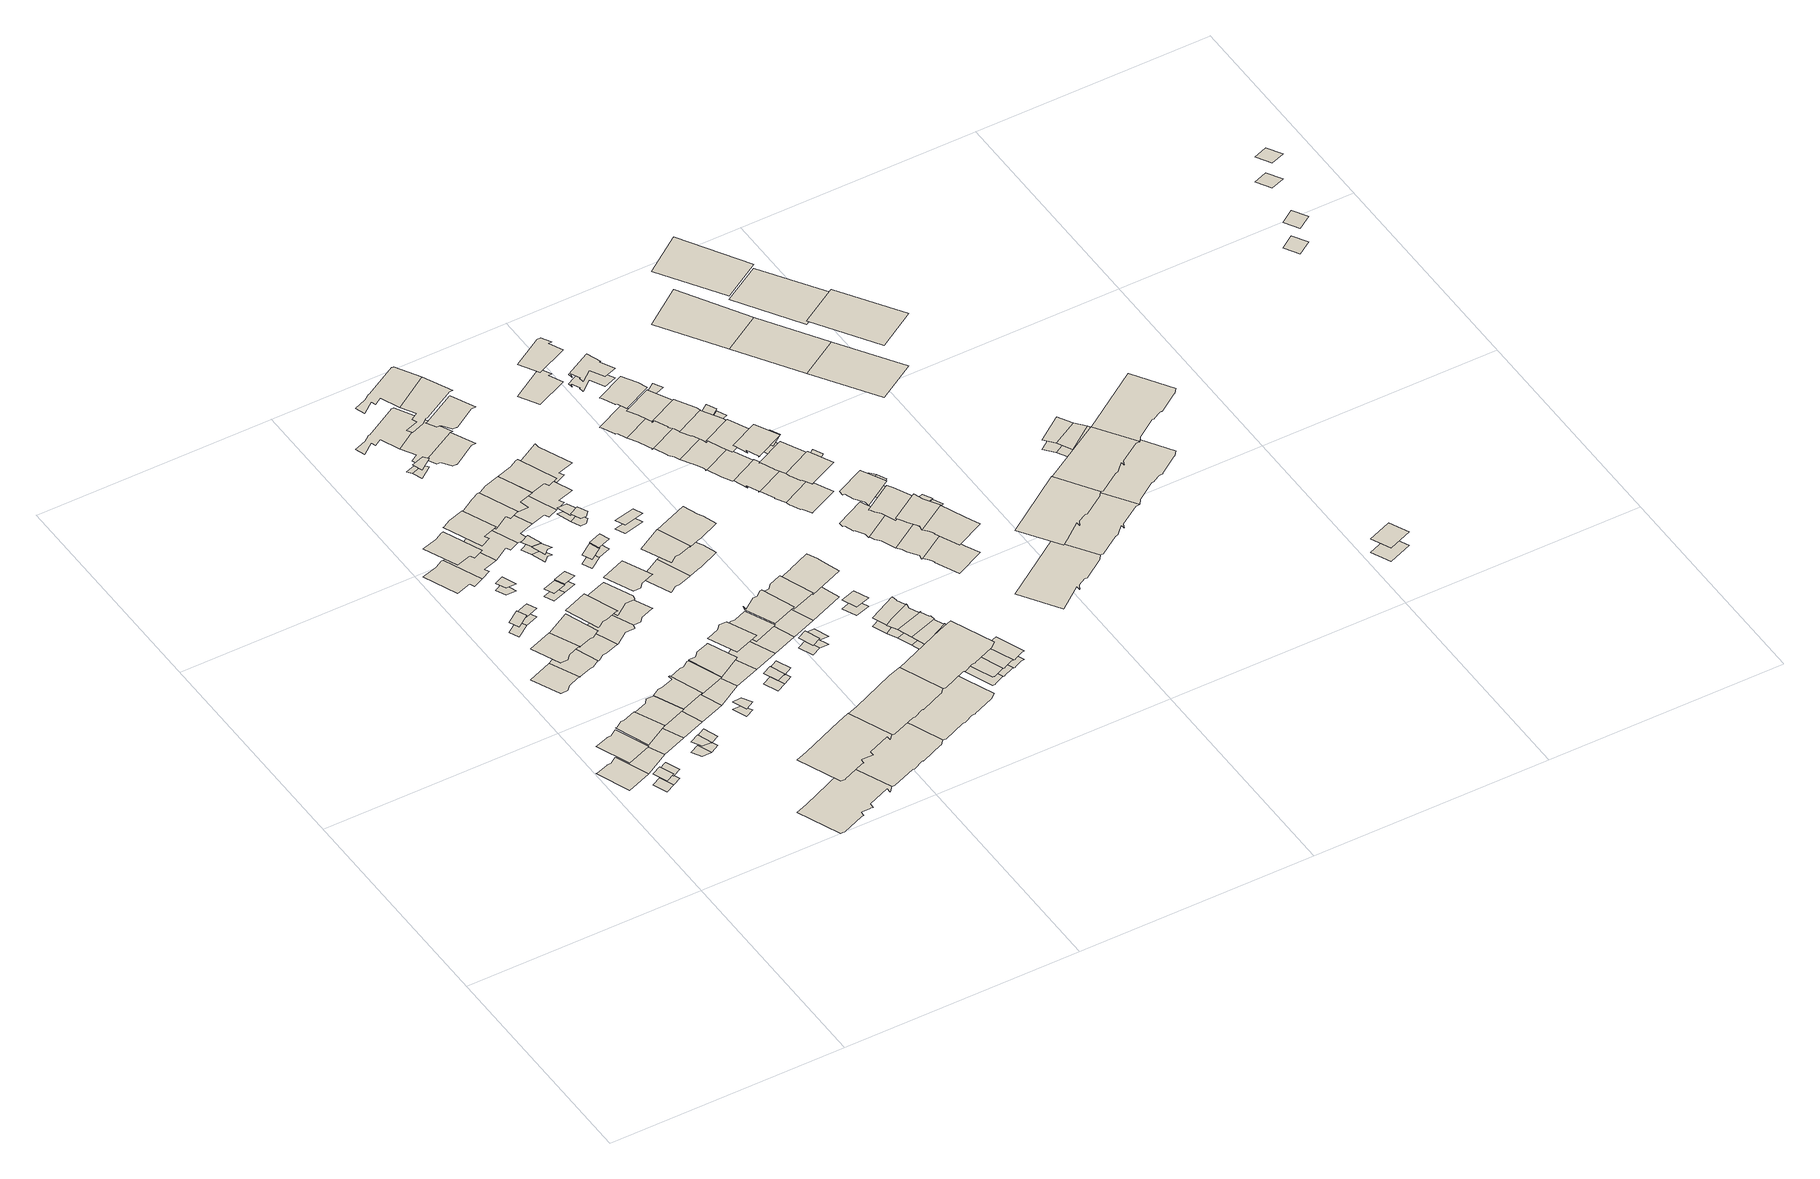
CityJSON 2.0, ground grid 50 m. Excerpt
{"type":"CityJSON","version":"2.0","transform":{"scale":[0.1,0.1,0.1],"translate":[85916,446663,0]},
"CityObjects":{
"building1":{"type":"Building","attributes":{"yearOfConstruction":"1951-01-01Z","measuredHeight":6.69,"storeysAboveGround":2},"geometry":[{"type":"MultiSurface","lod":"1.2","boundaries":[[[0,1,2,3,4,5,6,7,8,9]],[[10,11,12,13,14,15,16,17,18,19]]]}]},
"building2":{"type":"Building","attributes":{"yearOfConstruction":"1951-01-01Z","measuredHeight":2.66,"storeysAboveGround":0},"geometry":[{"type":"MultiSurface","lod":"1.2","boundaries":[[[20,21,22,23]],[[24,25,26,27]]]}]},
"building3":{"type":"Building","attributes":{"yearOfConstruction":"1951-01-01Z","measuredHeight":2.17,"storeysAboveGround":0},"geometry":[{"type":"MultiSurface","lod":"1.2","boundaries":[[[28,29,22,21]],[[30,31,32,33]]]}]},
"building4":{"type":"Building","attributes":{"yearOfConstruction":"1951-01-01Z","measuredHeight":7.12,"storeysAboveGround":2},"geometry":[{"type":"MultiSurface","lod":"1.2","boundaries":[[[34,35,36,37,2,1,38,34,39]],[[40,41,42,43,44,45,46,40,47]]]}]},
"building5":{"type":"Building","attributes":{"yearOfConstruction":"1951-01-01Z","measuredHeight":7.49,"storeysAboveGround":2},"geometry":[{"type":"MultiSurface","lod":"1.2","boundaries":[[[48,49,50,51,52,53,54,55,56]],[[57,58,59,60,61,62,63,64,65]]]}]},
"building6":{"type":"Building","attributes":{"yearOfConstruction":"1951-01-01Z","measuredHeight":6.97,"storeysAboveGround":2},"geometry":[{"type":"MultiSurface","lod":"1.2","boundaries":[[[38,66,67,68,69,70,71,72,34]],[[73,74,75,76,77,78,79,80,81]]]}]},
"building7":{"type":"Building","attributes":{"yearOfConstruction":"1951-01-01Z","measuredHeight":2.45,"storeysAboveGround":0},"geometry":[{"type":"MultiSurface","lod":"1.2","boundaries":[[[82,83,84,85]],[[86,87,88,89]]]}]},
"building8":{"type":"Building","attributes":{"yearOfConstruction":"1951-01-01Z","measuredHeight":2.28,"storeysAboveGround":0},"geometry":[{"type":"MultiSurface","lod":"1.2","boundaries":[[[83,90,91,84]],[[92,93,94,95]]]}]},
"building9":{"type":"Building","attributes":{"yearOfConstruction":"1951-01-01Z","measuredHeight":2.37,"storeysAboveGround":0},"geometry":[{"type":"MultiSurface","lod":"1.2","boundaries":[[[96,97,98,99]],[[100,101,102,103]]]}]},
"building10":{"type":"Building","attributes":{"yearOfConstruction":"1951-01-01Z","measuredHeight":7.26,"storeysAboveGround":2},"geometry":[{"type":"MultiSurface","lod":"1.2","boundaries":[[[54,104,54,105,106,107,108,109,110,55]],[[111,112,111,113,114,115,116,117,118,119]]]}]},
"building11":{"type":"Building","attributes":{"yearOfConstruction":"1951-01-01Z","measuredHeight":7.07,"storeysAboveGround":2},"geometry":[{"type":"MultiSurface","lod":"1.2","boundaries":[[[66,120,121,122,123,124,125,126,67]],[[127,128,129,130,131,132,133,134,135]]]}]},
"building12":{"type":"Building","attributes":{"yearOfConstruction":"1949-01-01Z","measuredHeight":6.87,"storeysAboveGround":2},"geometry":[{"type":"MultiSurface","lod":"1.2","boundaries":[[[136,137,138,139,140,141,142,143]],[[144,145,146,147,148,149,150,151]]]}]},
"building13":{"type":"Building","attributes":{"yearOfConstruction":"1951-01-01Z","measuredHeight":2.08,"storeysAboveGround":0},"geometry":[{"type":"MultiSurface","lod":"1.2","boundaries":[[[152,153,98,97]],[[154,155,156,157]]]}]},
"building14":{"type":"Building","attributes":{"yearOfConstruction":"1954-01-01Z","measuredHeight":12.83,"storeysAboveGround":4},"geometry":[{"type":"MultiSurface","lod":"1.2","boundaries":[[[158,159,160,161,162,163,164,165,166,167,168,169,170,171,172,173,174,175]],[[176,177,178,179,180,181,182,183,184,185,186,187,188,189,190,191,192,193]]]}]},
"building15":{"type":"Building","attributes":{"yearOfConstruction":"1951-01-01Z","measuredHeight":8.21,"storeysAboveGround":2},"geometry":[{"type":"MultiSurface","lod":"1.2","boundaries":[[[194,110,109,195,196,197,198,199]],[[200,201,202,203,204,205,206,207]]]}]},
"building16":{"type":"Building","attributes":{"yearOfConstruction":"1951-01-01Z","measuredHeight":6.81,"storeysAboveGround":2},"geometry":[{"type":"MultiSurface","lod":"1.2","boundaries":[[[208,209,121,120,210,211,212,213,214,215]],[[216,217,218,219,220,221,222,223,224,225]]]}]},
"building17":{"type":"Building","attributes":{"yearOfConstruction":"1949-01-01Z","measuredHeight":1.73,"storeysAboveGround":0},"geometry":[{"type":"MultiSurface","lod":"1.2","boundaries":[[[226,227,228,229,230]],[[231,232,233,234,235]]]}]},
"building18":{"type":"Building","attributes":{"yearOfConstruction":"1949-01-01Z","measuredHeight":8.14,"storeysAboveGround":2},"geometry":[{"type":"MultiSurface","lod":"1.2","boundaries":[[[236,237,238,140,139,239,240,241]],[[242,243,244,245,246,247,248,249]]]}]},
"building19":{"type":"Building","attributes":{"yearOfConstruction":"1951-01-01Z","measuredHeight":1.87,"storeysAboveGround":0},"geometry":[{"type":"MultiSurface","lod":"1.2","boundaries":[[[250,251,252,253]],[[254,255,256,257]]]}]},
"building20":{"type":"Building","attributes":{"yearOfConstruction":"1951-01-01Z","measuredHeight":1.92,"storeysAboveGround":0},"geometry":[{"type":"MultiSurface","lod":"1.2","boundaries":[[[258,259,260,261]],[[262,263,264,265]]]}]},
"building21":{"type":"Building","attributes":{"yearOfConstruction":"1951-01-01Z","measuredHeight":7.12,"storeysAboveGround":2},"geometry":[{"type":"MultiSurface","lod":"1.2","boundaries":[[[199,266,267,268,269,270,271,194]],[[272,273,274,275,276,277,278,279]]]}]},
"building22":{"type":"Building","attributes":{"yearOfConstruction":"1951-01-01Z","measuredHeight":7.04,"storeysAboveGround":2},"geometry":[{"type":"MultiSurface","lod":"1.2","boundaries":[[[210,280,281,282,283,284,285,286,211]],[[287,288,289,290,291,292,293,294,295]]]}]},
"building23":{"type":"Building","attributes":{"yearOfConstruction":"1949-01-01Z","measuredHeight":7.67,"storeysAboveGround":2},"geometry":[{"type":"MultiSurface","lod":"1.2","boundaries":[[[241,296,297,298,299,300,301,236]],[[302,303,304,305,306,307,308,309]]]}]},
"building24":{"type":"Building","attributes":{"yearOfConstruction":"1951-01-01Z","measuredHeight":2.08,"storeysAboveGround":0},"geometry":[{"type":"MultiSurface","lod":"1.2","boundaries":[[[310,311,260,259]],[[312,313,314,315]]]}]},
"building25":{"type":"Building","attributes":{"yearOfConstruction":"1951-01-01Z","measuredHeight":8.3,"storeysAboveGround":2},"geometry":[{"type":"MultiSurface","lod":"1.2","boundaries":[[[270,316,317,318,319,320,321,271]],[[322,323,324,325,326,327,328,329]]]}]},
"building26":{"type":"Building","attributes":{"yearOfConstruction":"1951-01-01Z","measuredHeight":8.35,"storeysAboveGround":2},"geometry":[{"type":"MultiSurface","lod":"1.2","boundaries":[[[280,330,331,332,333,334,335,336,337,281]],[[338,339,340,341,342,343,344,345,346,347]]]}]},
"building27":{"type":"Building","attributes":{"yearOfConstruction":"1949-01-01Z","measuredHeight":1.88,"storeysAboveGround":0},"geometry":[{"type":"MultiSurface","lod":"1.2","boundaries":[[[348,349,350,351]],[[352,353,354,355]]]}]},
"building28":{"type":"Building","attributes":{"yearOfConstruction":"1949-01-01Z","measuredHeight":1.83,"storeysAboveGround":0},"geometry":[{"type":"MultiSurface","lod":"1.2","boundaries":[[[348,356,357,358,349]],[[359,360,361,362,363]]]}]},
"building29":{"type":"Building","attributes":{"yearOfConstruction":"1949-01-01Z","measuredHeight":7.62,"storeysAboveGround":2},"geometry":[{"type":"MultiSurface","lod":"1.2","boundaries":[[[298,364,365,366,367,368,369,299]],[[370,371,372,373,374,375,376,377]]]}]},
"building30":{"type":"Building","attributes":{"yearOfConstruction":"1951-01-01Z","measuredHeight":2.46,"storeysAboveGround":0},"geometry":[{"type":"MultiSurface","lod":"1.2","boundaries":[[[378,379,380,381]],[[382,383,384,385]]]}]},
"building31":{"type":"Building","attributes":{"yearOfConstruction":"1948-01-01Z","measuredHeight":2.09,"storeysAboveGround":0},"geometry":[{"type":"MultiSurface","lod":"1.2","boundaries":[[[386,387,388,389]],[[390,391,392,393]]]}]},
"building32":{"type":"Building","attributes":{"yearOfConstruction":"1954-01-01Z","measuredHeight":12.59,"storeysAboveGround":4},"geometry":[{"type":"MultiSurface","lod":"1.2","boundaries":[[[160,394,395,396,397,398,399,400,401,402,403,404,405,406,407,161]],[[408,409,410,411,412,413,414,415,416,417,418,419,420,421,422,423]]]}]},
"building33":{"type":"Building","attributes":{"yearOfConstruction":"1951-01-01Z","measuredHeight":2.24,"storeysAboveGround":0},"geometry":[{"type":"MultiSurface","lod":"1.2","boundaries":[[[379,424,425,380]],[[426,427,428,429]]]}]},
"building34":{"type":"Building","attributes":{"yearOfConstruction":"1951-01-01Z","measuredHeight":2.21,"storeysAboveGround":0},"geometry":[{"type":"MultiSurface","lod":"1.2","boundaries":[[[430,431,432,433,434]],[[435,436,437,438,439]]]}]},
"building35":{"type":"Building","attributes":{"yearOfConstruction":"1951-01-01Z","measuredHeight":6.88,"storeysAboveGround":2},"geometry":[{"type":"MultiSurface","lod":"1.2","boundaries":[[[440,441,331,330,442,443,444,445]],[[446,447,448,449,450,451,452,453]]]}]},
"building36":{"type":"Building","attributes":{"yearOfConstruction":"1948-01-01Z","measuredHeight":10.09,"storeysAboveGround":3},"geometry":[{"type":"MultiSurface","lod":"1.2","boundaries":[[[454,455,456,457,458,459,460,461,462,463,464,465,466,467]],[[468,469,470,471,472,473,474,475,476,477,478,479,480,481]]]}]},
"building37":{"type":"Building","attributes":{"yearOfConstruction":"1949-01-01Z","measuredHeight":7.68,"storeysAboveGround":2},"geometry":[{"type":"MultiSurface","lod":"1.2","boundaries":[[[366,482,483,484,485,486,487,367]],[[488,489,490,491,492,493,494,495]]]}]},
"building38":{"type":"Building","attributes":{"yearOfConstruction":"1951-01-01Z","measuredHeight":2.4,"storeysAboveGround":0},"geometry":[{"type":"MultiSurface","lod":"1.2","boundaries":[[[432,431,496,497,433]],[[498,499,500,501,502]]]}]},
"building39":{"type":"Building","attributes":{"yearOfConstruction":"1948-01-01Z","measuredHeight":10.12,"storeysAboveGround":3},"geometry":[{"type":"MultiSurface","lod":"1.2","boundaries":[[[386,389,503,504,505,506,507,462,461,508,509,510,511]],[[512,513,514,515,516,517,518,476,475,519,520,521,522]]]}]},
"building40":{"type":"Building","attributes":{"yearOfConstruction":"1948-01-01Z","measuredHeight":9.02,"storeysAboveGround":3},"geometry":[{"type":"MultiSurface","lod":"1.2","boundaries":[[[523,524,525,526,527,528,529,506,505,504,503]],[[530,531,532,533,534,535,536,537,538,539,540]]]}]},
"building41":{"type":"Building","attributes":{"yearOfConstruction":"1951-01-01Z","measuredHeight":7.35,"storeysAboveGround":2},"geometry":[{"type":"MultiSurface","lod":"1.2","boundaries":[[[541,542,543,544,545,546,547,548]],[[549,550,551,552,553,554,555,556]]]}]},
"building42":{"type":"Building","attributes":{"yearOfConstruction":"1951-01-01Z","measuredHeight":7.29,"storeysAboveGround":2},"geometry":[{"type":"MultiSurface","lod":"1.2","boundaries":[[[557,558,443,442,559,560,561,562,563]],[[564,565,566,567,568,569,570,571,572]]]}]},
"building43":{"type":"Building","attributes":{"yearOfConstruction":"1949-01-01Z","measuredHeight":1.5,"storeysAboveGround":0},"geometry":[{"type":"MultiSurface","lod":"1.2","boundaries":[[[573,574,575,576]],[[577,578,579,580]]]}]},
"building44":{"type":"Building","attributes":{"yearOfConstruction":"1949-01-01Z","measuredHeight":1.77,"storeysAboveGround":0},"geometry":[{"type":"MultiSurface","lod":"1.2","boundaries":[[[574,573,581,582,583]],[[584,585,586,587,588]]]}]},
"building45":{"type":"Building","attributes":{"yearOfConstruction":"1949-01-01Z","measuredHeight":6.68,"storeysAboveGround":2},"geometry":[{"type":"MultiSurface","lod":"1.2","boundaries":[[[589,590,591,592,593,594,595,485,484]],[[596,597,598,599,600,601,602,603,604]]]}]},
"building46":{"type":"Building","attributes":{"yearOfConstruction":"1951-01-01Z","measuredHeight":2.43,"storeysAboveGround":0},"geometry":[{"type":"MultiSurface","lod":"1.2","boundaries":[[[605,606,607,608]],[[609,610,611,612]]]}]},
"building47":{"type":"Building","attributes":{"yearOfConstruction":"1951-01-01Z","measuredHeight":2.04,"storeysAboveGround":0},"geometry":[{"type":"MultiSurface","lod":"1.2","boundaries":[[[613,614,607,606]],[[615,616,617,618]]]}]},
"building48":{"type":"Building","attributes":{"yearOfConstruction":"1952-01-01Z","measuredHeight":2.1,"storeysAboveGround":0},"geometry":[{"type":"MultiSurface","lod":"1.2","boundaries":[[[619,620,621,622]],[[623,624,625,626]]]}]},
"building49":{"type":"Building","attributes":{"yearOfConstruction":"1951-01-01Z","measuredHeight":6.75,"storeysAboveGround":2},"geometry":[{"type":"MultiSurface","lod":"1.2","boundaries":[[[627,628,629,630,560,559,631,632,633]],[[634,635,636,637,638,639,640,641,642]]]}]},
"building50":{"type":"Building","attributes":{"yearOfConstruction":"1952-01-01Z","measuredHeight":7.06,"storeysAboveGround":2},"geometry":[{"type":"MultiSurface","lod":"1.2","boundaries":[[[643,644,645,646,647,648,649,541,548]],[[650,651,652,653,654,655,656,657,658]]]}]},
"building51":{"type":"Building","attributes":{"yearOfConstruction":"1954-01-01Z","measuredHeight":12.5,"storeysAboveGround":4},"geometry":[{"type":"MultiSurface","lod":"1.2","boundaries":[[[659,660,661,662,663,405,404,664,665,666,667,668,669,670,671]],[[672,673,674,675,676,677,678,679,680,681,682,683,684,685,686]]]}]},
"building52":{"type":"Building","attributes":{"yearOfConstruction":"1952-01-01Z","measuredHeight":6.35,"storeysAboveGround":2},"geometry":[{"type":"MultiSurface","lod":"1.2","boundaries":[[[687,688,689,690,691,692,693,694,632,631]],[[695,696,697,698,699,700,701,702,703,704]]]}]},
"building53":{"type":"Building","attributes":{"yearOfConstruction":"1952-01-01Z","measuredHeight":2.09,"storeysAboveGround":0},"geometry":[{"type":"MultiSurface","lod":"1.2","boundaries":[[[705,706,707,708]],[[709,710,711,712]]]}]},
"building54":{"type":"Building","attributes":{"yearOfConstruction":"1954-01-01Z","measuredHeight":2.05,"storeysAboveGround":0},"geometry":[{"type":"MultiSurface","lod":"1.2","boundaries":[[[713,714,715,716,717,718,719,720,721]],[[722,723,724,725,726,727,728,729,730]]]}]},
"building55":{"type":"Building","attributes":{"yearOfConstruction":"1954-01-01Z","measuredHeight":2.04,"storeysAboveGround":0},"geometry":[{"type":"MultiSurface","lod":"1.2","boundaries":[[[731,732,733,734,735,736,715,714,713]],[[737,738,739,740,741,742,743,744,745]]]}]},
"building56":{"type":"Building","attributes":{"yearOfConstruction":"1954-01-01Z","measuredHeight":2.03,"storeysAboveGround":0},"geometry":[{"type":"MultiSurface","lod":"1.2","boundaries":[[[746,747,748,749,750,751,752]],[[753,754,755,756,757,758,759]]]}]},
"building57":{"type":"Building","attributes":{"yearOfConstruction":"1954-01-01Z","measuredHeight":2.03,"storeysAboveGround":0},"geometry":[{"type":"MultiSurface","lod":"1.2","boundaries":[[[760,761,762,763,733,764,732,731]],[[765,766,767,768,739,769,738,737]]]}]},
"building58":{"type":"Building","attributes":{"yearOfConstruction":"1954-01-01Z","measuredHeight":2.02,"storeysAboveGround":0},"geometry":[{"type":"MultiSurface","lod":"1.2","boundaries":[[[761,760,770,771,772,773,774,775]],[[766,765,776,777,778,779,780,781]]]}]},
"building59":{"type":"Building","attributes":{"yearOfConstruction":"1954-01-01Z","measuredHeight":2.01,"storeysAboveGround":0},"geometry":[{"type":"MultiSurface","lod":"1.2","boundaries":[[[782,783,784,785,786,787,771,770]],[[788,789,790,791,792,793,777,776]]]}]},
"building60":{"type":"Building","attributes":{"yearOfConstruction":"1954-01-01Z","measuredHeight":2.04,"storeysAboveGround":0},"geometry":[{"type":"MultiSurface","lod":"1.2","boundaries":[[[794,795,796,797,784,798,783,782]],[[799,800,801,802,790,803,789,788]]]}]},
"building61":{"type":"Building","attributes":{"yearOfConstruction":"1954-01-01Z","measuredHeight":2.04,"storeysAboveGround":0},"geometry":[{"type":"MultiSurface","lod":"1.2","boundaries":[[[795,794,747,746,804,805,806,807,808,809]],[[800,799,754,753,810,811,812,813,814,815]]]}]},
"building62":{"type":"Building","attributes":{"yearOfConstruction":"1954-01-01Z","measuredHeight":2.02,"storeysAboveGround":0},"geometry":[{"type":"MultiSurface","lod":"1.2","boundaries":[[[752,816,817,818,819,820,804,746]],[[759,821,822,823,824,825,810,753]]]}]},
"building63":{"type":"Building","attributes":{"yearOfConstruction":"1948-01-01Z","measuredHeight":7.85,"storeysAboveGround":2},"geometry":[{"type":"MultiSurface","lod":"1.2","boundaries":[[[826,827,828,829,830,831,832]],[[833,834,835,836,837,838,839]]]}]},
"building64":{"type":"Building","attributes":{"yearOfConstruction":"1954-01-01Z","measuredHeight":2.05,"storeysAboveGround":0},"geometry":[{"type":"MultiSurface","lod":"1.2","boundaries":[[[840,805,804,820,841,842,843,844,845,846]],[[847,811,810,825,848,849,850,851,852,853]]]}]},
"building65":{"type":"Building","attributes":{"yearOfConstruction":"1952-01-01Z","measuredHeight":7.22,"storeysAboveGround":2},"geometry":[{"type":"MultiSurface","lod":"1.2","boundaries":[[[854,855,856,857,858,859,860,861,862]],[[863,864,865,866,867,868,869,870,871]]]}]},
"building66":{"type":"Building","attributes":{"yearOfConstruction":"1952-01-01Z","measuredHeight":6.56,"storeysAboveGround":2},"geometry":[{"type":"MultiSurface","lod":"1.2","boundaries":[[[872,873,856,855,874,875,876,877,878,879]],[[880,881,882,883,884,885,886,887,888,889]]]}]},
"building67":{"type":"Building","attributes":{"yearOfConstruction":"1952-01-01Z","measuredHeight":6.86,"storeysAboveGround":2},"geometry":[{"type":"MultiSurface","lod":"1.2","boundaries":[[[877,890,891,892,893,894,895,896,872,879]],[[897,898,899,900,901,902,903,904,905,906]]]}]},
"building68":{"type":"Building","attributes":{"yearOfConstruction":"1952-01-01Z","measuredHeight":6.76,"storeysAboveGround":2},"geometry":[{"type":"MultiSurface","lod":"1.2","boundaries":[[[907,908,895,894,909,910,911,912,913,914]],[[915,916,917,918,919,920,921,922,923,924]]]}]},
"building69":{"type":"Building","attributes":{"yearOfConstruction":"1952-01-01Z","measuredHeight":7.18,"storeysAboveGround":2},"geometry":[{"type":"MultiSurface","lod":"1.2","boundaries":[[[925,926,927,928,929,930,907,914]],[[931,932,933,934,935,936,937,938]]]}]},
"building70":{"type":"Building","attributes":{"yearOfConstruction":"1954-01-01Z","measuredHeight":2.44,"storeysAboveGround":0},"geometry":[{"type":"MultiSurface","lod":"1.2","boundaries":[[[939,940,941,942,943,944,945,946,947,948,949,950]],[[951,952,953,954,955,956,957,958,959,960,961,962]]]}]},
"building71":{"type":"Building","attributes":{"yearOfConstruction":"1952-01-01Z","measuredHeight":8.6,"storeysAboveGround":2},"geometry":[{"type":"MultiSurface","lod":"1.2","boundaries":[[[963,929,928,964,965,966,967,968,969]],[[970,971,972,973,974,975,976,977,978]]]}]},
"building72":{"type":"Building","attributes":{"yearOfConstruction":"1952-01-01Z","measuredHeight":6.98,"storeysAboveGround":2},"geometry":[{"type":"MultiSurface","lod":"1.2","boundaries":[[[979,963,969,967,980,981,982,983]],[[984,985,986,987,988,989,990,991]]]}]},
"building73":{"type":"Building","attributes":{"yearOfConstruction":"1952-01-01Z","measuredHeight":7.13,"storeysAboveGround":2},"geometry":[{"type":"MultiSurface","lod":"1.2","boundaries":[[[992,993,994,995,996,997,998,999,979,983]],[[1000,1001,1002,1003,1004,1005,1006,1007,1008,1009]]]}]},
"building74":{"type":"Building","attributes":{"yearOfConstruction":"1952-01-01Z","measuredHeight":2.45,"storeysAboveGround":0},"geometry":[{"type":"MultiSurface","lod":"1.2","boundaries":[[[1010,1011,1012,1013]],[[1014,1015,1016,1017]]]}]},
"building75":{"type":"Building","attributes":{"yearOfConstruction":"1952-01-01Z","measuredHeight":7.77,"storeysAboveGround":2},"geometry":[{"type":"MultiSurface","lod":"1.2","boundaries":[[[1018,1019,1020,1021,1022,1023,1024,1025,1026,1027,1028]],[[1029,1030,1031,1032,1033,1034,1035,1036,1037,1038,1039]]]}]},
"building76":{"type":"Building","attributes":{"yearOfConstruction":"1952-01-01Z","measuredHeight":2.38,"storeysAboveGround":0},"geometry":[{"type":"MultiSurface","lod":"1.2","boundaries":[[[1040,1041,1042,1043]],[[1044,1045,1046,1047]]]}]},
"building77":{"type":"Building","attributes":{"yearOfConstruction":"1952-01-01Z","measuredHeight":6.67,"storeysAboveGround":2},"geometry":[{"type":"MultiSurface","lod":"1.2","boundaries":[[[1048,1049,1050,1051,1020,1019,1052,1053,1054,1055]],[[1056,1057,1058,1059,1060,1061,1062,1063,1064,1065]]]}]},
"building78":{"type":"Building","attributes":{"yearOfConstruction":"1952-01-01Z","measuredHeight":1.89,"storeysAboveGround":0},"geometry":[{"type":"MultiSurface","lod":"1.2","boundaries":[[[1040,1066,1067,1041]],[[1068,1069,1070,1071]]]}]},
"building79":{"type":"Building","attributes":{"yearOfConstruction":"1952-01-01Z","measuredHeight":7.15,"storeysAboveGround":2},"geometry":[{"type":"MultiSurface","lod":"1.2","boundaries":[[[1072,1073,1074,1050,1049,1075,1076,1077,1078]],[[1079,1080,1081,1082,1083,1084,1085,1086,1087]]]}]},
"building80":{"type":"Building","attributes":{"yearOfConstruction":"1952-01-01Z","measuredHeight":2.1,"storeysAboveGround":0},"geometry":[{"type":"MultiSurface","lod":"1.2","boundaries":[[[1088,1089,1090,1091]],[[1092,1093,1094,1095]]]}]},
"building81":{"type":"Building","attributes":{"yearOfConstruction":"1952-01-01Z","measuredHeight":2.5,"storeysAboveGround":0},"geometry":[{"type":"MultiSurface","lod":"1.2","boundaries":[[[1096,1097,1088,1091]],[[1098,1099,1100,1101]]]}]},
"building82":{"type":"Building","attributes":{"yearOfConstruction":"1952-01-01Z","measuredHeight":7.05,"storeysAboveGround":2},"geometry":[{"type":"MultiSurface","lod":"1.2","boundaries":[[[1102,1103,1104,1105,1106,1107,1108,1109,1073,1072]],[[1110,1111,1112,1113,1114,1115,1116,1117,1118,1119]]]}]},
"building83":{"type":"Building","attributes":{"yearOfConstruction":"1952-01-01Z","measuredHeight":1.78,"storeysAboveGround":0},"geometry":[{"type":"MultiSurface","lod":"1.2","boundaries":[[[1120,1121,1122,1123]],[[1124,1125,1126,1127]]]}]},
"building84":{"type":"Building","attributes":{"yearOfConstruction":"1952-01-01Z","measuredHeight":2.13,"storeysAboveGround":0},"geometry":[{"type":"MultiSurface","lod":"1.2","boundaries":[[[1128,1129,1130,1131]],[[1132,1133,1134,1135]]]}]},
"building85":{"type":"Building","attributes":{"yearOfConstruction":"1952-01-01Z","measuredHeight":2.02,"storeysAboveGround":0},"geometry":[{"type":"MultiSurface","lod":"1.2","boundaries":[[[1136,1137,1128,1131]],[[1138,1139,1140,1141]]]}]},
"building86":{"type":"Building","attributes":{"yearOfConstruction":"1952-01-01Z","measuredHeight":2.1,"storeysAboveGround":0},"geometry":[{"type":"MultiSurface","lod":"1.2","boundaries":[[[1142,1143,1144,1145]],[[1146,1147,1148,1149]]]}]},
"building87":{"type":"Building","attributes":{"yearOfConstruction":"1952-01-01Z","measuredHeight":1.9,"storeysAboveGround":0},"geometry":[{"type":"MultiSurface","lod":"1.2","boundaries":[[[1150,1151,1142,1145]],[[1152,1153,1154,1155]]]}]},
"building88":{"type":"Building","attributes":{"yearOfConstruction":"1954-01-01Z","measuredHeight":15.59,"storeysAboveGround":5},"geometry":[{"type":"MultiSurface","lod":"1.2","boundaries":[[[1156,1157,1158,1159,1160,1161,1162,1163,1164,1165,1166,1167,1168]],[[1169,1170,1171,1172,1173,1174,1175,1176,1177,1178,1179,1180,1181]]]}]},
"building89":{"type":"Building","attributes":{"yearOfConstruction":"1954-01-01Z","measuredHeight":12.93,"storeysAboveGround":4},"geometry":[{"type":"MultiSurface","lod":"1.2","boundaries":[[[1182,1183,1184,1185]],[[1186,1187,1188,1189]]]}]},
"building90":{"type":"Building","attributes":{"yearOfConstruction":"1954-01-01Z","measuredHeight":12.03,"storeysAboveGround":4},"geometry":[{"type":"MultiSurface","lod":"1.2","boundaries":[[[1190,1183,1182,1191]],[[1192,1193,1194,1195]]]}]},
"building91":{"type":"Building","attributes":{"yearOfConstruction":"1954-01-01Z","measuredHeight":15.38,"storeysAboveGround":5},"geometry":[{"type":"MultiSurface","lod":"1.2","boundaries":[[[1196,1197,1198,1158,1157,1199,1200,1201,1202,1203,1204,1205,1206]],[[1207,1208,1209,1210,1211,1212,1213,1214,1215,1216,1217,1218,1219]]]}]},
"building92":{"type":"Building","attributes":{"yearOfConstruction":"1954-01-01Z","measuredHeight":12.77,"storeysAboveGround":4},"geometry":[{"type":"MultiSurface","lod":"1.2","boundaries":[[[1220,1221,1190,1191]],[[1222,1223,1224,1225]]]}]},
"building93":{"type":"Building","attributes":{"yearOfConstruction":"1954-01-01Z","measuredHeight":2.29,"storeysAboveGround":0},"geometry":[{"type":"MultiSurface","lod":"1.2","boundaries":[[[1226,1227,1228,1229]],[[1230,1231,1232,1233]]]}]},
"building94":{"type":"Building","attributes":{"yearOfConstruction":"1954-01-01Z","measuredHeight":2.32,"storeysAboveGround":0},"geometry":[{"type":"MultiSurface","lod":"1.2","boundaries":[[[1234,1226,1229,1235]],[[1236,1230,1233,1237]]]}]},
"building95":{"type":"Building","attributes":{"yearOfConstruction":"1954-01-01Z","measuredHeight":2.34,"storeysAboveGround":0},"geometry":[{"type":"MultiSurface","lod":"1.2","boundaries":[[[1238,1239,1234,1235]],[[1240,1241,1236,1237]]]}]},
"building96":{"type":"Building","attributes":{"yearOfConstruction":"1954-01-01Z","measuredHeight":15.28,"storeysAboveGround":5},"geometry":[{"type":"MultiSurface","lod":"1.2","boundaries":[[[1242,1243,1244,1245,1246,1247,1248,1249,1250,1198,1197,1251,1252,1253,1254,1255]],[[1256,1257,1258,1259,1260,1261,1262,1263,1264,1265,1266,1267,1268,1269,1270,1271]]]}]},
"building97":{"type":"Building","attributes":{"yearOfConstruction":"1961-01-01Z","measuredHeight":3.25,"storeysAboveGround":1},"geometry":[{"type":"MultiSurface","lod":"1.2","boundaries":[[[1272,1273,1274,1275]],[[1276,1277,1278,1279]]]}]},
"building98":{"type":"Building","attributes":{"yearOfConstruction":"1980-01-01Z","measuredHeight":6.18,"storeysAboveGround":2},"geometry":[{"type":"MultiSurface","lod":"1.2","boundaries":[[[1280,1281,1282,1283]],[[1284,1285,1286,1287]]]}]},
"building99":{"type":"Building","attributes":{"yearOfConstruction":"1980-01-01Z","measuredHeight":6.11,"storeysAboveGround":2},"geometry":[{"type":"MultiSurface","lod":"1.2","boundaries":[[[1288,1289,1290,1291]],[[1292,1293,1294,1295]]]}]}
},
"vertices":[
[31,300,0],[84,320,0],[56,390,0],[55,390,0],[41,380,0],[32,380,0],[33,380,0],[6,370,0],[5,370,0],[3,370,0],[31,300,67],[84,320,67],[56,390,67],[55,390,67],[41,380,67],[32,380,67],[33,380,67],[6,370,67],[5,370,67],[3,370,67],
[87,260,0],[107,270,0],[95,300,0],[75,290,0],[87,260,27],[107,270,27],[95,300,27],[75,290,27],
[126,280,0],[114,310,0],[126,280,22],[114,310,22],[95,300,22],[107,270,22],
[108,410,0],[81,400,0],[74,400,0],[59,390,0],[136,350,0],[107,410,0],[108,410,71],[81,400,71],[74,400,71],[59,390,71],[56,390,71],[84,320,71],[136,350,71],[107,410,71],
[61,590,0],[62,590,0],[76,590,0],[85,600,0],[111,610,0],[112,610,0],[114,610,0],[86,670,0],[34,650,0],[61,590,75],[62,590,75],[76,590,75],[85,600,75],[111,610,75],[112,610,75],[114,610,75],[86,670,75],[34,650,75],
[189,370,0],[162,430,0],[159,430,0],[146,430,0],[138,420,0],[111,410,0],[110,410,0],[136,350,70],[189,370,70],[162,430,70],[159,430,70],[146,430,70],[138,420,70],[111,410,70],[110,410,70],[108,410,70],
[192,310,0],[212,310,0],[200,340,0],[180,330,0],[192,310,25],[212,310,25],[200,340,25],[180,330,25],
[231,320,0],[219,350,0],[212,310,23],[231,320,23],[219,350,23],[200,340,23],
[77,760,0],[105,780,0],[96,800,0],[68,780,0],[77,760,24],[105,780,24],[96,800,24],[68,780,24],
[115,610,0],[141,620,0],[142,620,0],[149,620,0],[163,630,0],[166,630,0],[139,700,0],[114,610,73],[115,610,73],[141,620,73],[142,620,73],[149,620,73],[163,630,73],[166,630,73],[139,700,73],[86,670,73],
[241,390,0],[214,460,0],[212,460,0],[213,450,0],[186,440,0],[177,440,0],[163,430,0],[189,370,71],[241,390,71],[214,460,71],[212,460,71],[213,450,71],[186,440,71],[177,440,71],[163,430,71],[162,430,71],
[43,920,0],[75,930,0],[79,920,0],[102,930,0],[67,1010,0],[64,1010,0],[46,1000,0],[13,990,0],[43,920,69],[75,930,69],[79,920,69],[102,930,69],[67,1010,69],[64,1010,69],[46,1000,69],[13,990,69],
[132,790,0],[123,810,0],[132,790,21],[123,810,21],[96,800,21],[105,780,21],
[433,60,0],[433,50,0],[443,60,0],[405,150,0],[380,140,0],[286,100,0],[260,90,0],[297,0,0],[307,0,0],[306,0,0],[354,20,0],[359,20,0],[359,30,0],[360,30,0],[379,30,0],[380,30,0],[385,30,0],[385,40,0],[433,60,128],[433,50,128],[443,60,128],[405,150,128],[380,140,128],[286,100,128],[260,90,128],[297,0,128],[307,0,128],[306,0,128],[354,20,128],[359,20,128],[359,30,128],[360,30,128],[379,30,128],[380,30,128],[385,30,128],[385,40,128],
[191,720,0],[168,630,0],[181,640,0],[190,640,0],[217,650,0],[219,650,0],[191,720,82],[139,700,82],[166,630,82],[168,630,82],[181,640,82],[190,640,82],[217,650,82],[219,650,82],
[216,460,0],[215,460,0],[294,410,0],[267,480,0],[264,480,0],[250,470,0],[242,470,0],[243,470,0],[216,460,68],[215,460,68],[214,460,68],[241,390,68],[294,410,68],[267,480,68],[264,480,68],[250,470,68],[242,470,68],[243,470,68],
[126,900,0],[106,890,0],[116,870,0],[127,870,0],[137,870,0],[126,900,17],[106,890,17],[116,870,17],[127,870,17],[137,870,17],
[120,1030,0],[87,1020,0],[69,1010,0],[123,940,0],[118,950,0],[150,960,0],[120,1030,81],[87,1020,81],[69,1010,81],[67,1010,81],[102,930,81],[123,940,81],[118,950,81],[150,960,81],
[317,360,0],[336,370,0],[324,390,0],[305,390,0],[317,360,19],[336,370,19],[324,390,19],[305,390,19],
[182,810,0],[210,820,0],[201,840,0],[173,830,0],[182,810,19],[210,820,19],[201,840,19],[173,830,19],
[220,650,0],[247,670,0],[255,670,0],[268,670,0],[271,680,0],[244,740,0],[219,650,71],[220,650,71],[247,670,71],[255,670,71],[268,670,71],[271,680,71],[244,740,71],[191,720,71],
[346,440,0],[319,500,0],[317,500,0],[318,500,0],[291,490,0],[282,480,0],[269,480,0],[294,410,70],[346,440,70],[319,500,70],[317,500,70],[318,500,70],[291,490,70],[282,480,70],[269,480,70],[267,480,70],
[182,980,0],[187,970,0],[208,980,0],[174,1060,0],[171,1060,0],[154,1050,0],[150,960,77],[182,980,77],[187,970,77],[208,980,77],[174,1060,77],[171,1060,77],[154,1050,77],[120,1030,77],
[237,830,0],[228,850,0],[237,830,21],[228,850,21],[201,840,21],[210,820,21],
[272,680,0],[286,680,0],[295,690,0],[322,700,0],[324,700,0],[296,760,0],[271,680,83],[272,680,83],[286,680,83],[295,690,83],[322,700,83],[324,700,83],[296,760,83],[244,740,83],
[399,460,0],[372,520,0],[369,520,0],[356,520,0],[347,510,0],[348,510,0],[321,500,0],[320,500,0],[346,440,83],[399,460,83],[372,520,83],[369,520,83],[356,520,83],[347,510,83],[348,510,83],[321,500,83],[320,500,83],[319,500,83],
[213,940,0],[233,940,0],[223,970,0],[203,960,0],[213,940,19],[233,940,19],[223,970,19],[203,960,19],
[223,910,0],[234,920,0],[244,920,0],[213,940,18],[223,910,18],[234,920,18],[244,920,18],[233,940,18],
[230,980,0],[225,1000,0],[257,1010,0],[227,1080,0],[194,1070,0],[177,1060,0],[208,980,76],[230,980,76],[225,1000,76],[257,1010,76],[227,1080,76],[194,1070,76],[177,1060,76],[174,1060,76],
[402,390,0],[422,400,0],[410,430,0],[390,420,0],[402,390,25],[422,400,25],[410,430,25],[390,420,25],
[143,1240,0],[151,1220,0],[178,1240,0],[170,1250,0],[143,1240,21],[151,1220,21],[178,1240,21],[170,1250,21],
[449,60,0],[500,80,0],[504,80,0],[505,80,0],[524,90,0],[525,90,0],[530,90,0],[529,90,0],[578,110,0],[579,110,0],[588,120,0],[551,210,0],[524,200,0],[430,160,0],[443,60,126],[449,60,126],[500,80,126],[504,80,126],[505,80,126],[524,90,126],[525,90,126],[530,90,126],[529,90,126],[578,110,126],[579,110,126],[588,120,126],[551,210,126],[524,200,126],[430,160,126],[405,150,126],
[441,410,0],[429,440,0],[422,400,22],[441,410,22],[429,440,22],[410,430,22],
[287,850,0],[315,870,0],[313,870,0],[306,890,0],[278,870,0],[287,850,22],[315,870,22],[313,870,22],[306,890,22],[278,870,22],
[396,530,0],[387,530,0],[451,480,0],[424,540,0],[422,540,0],[423,540,0],[396,530,69],[387,530,69],[372,520,69],[399,460,69],[451,480,69],[424,540,69],[422,540,69],[423,540,69],
[128,1370,0],[115,1360,0],[88,1350,0],[95,1330,0],[122,1350,0],[125,1340,0],[141,1350,0],[158,1310,0],[235,1360,0],[206,1410,0],[201,1410,0],[202,1410,0],[130,1370,0],[131,1370,0],[128,1370,101],[115,1360,101],[88,1350,101],[95,1330,101],[122,1350,101],[125,1340,101],[141,1350,101],[158,1310,101],[235,1360,101],[206,1410,101],[201,1410,101],[202,1410,101],[130,1370,101],[131,1370,101],
[289,1020,0],[293,1010,0],[315,1020,0],[281,1100,0],[278,1100,0],[260,1090,0],[257,1010,77],[289,1020,77],[293,1010,77],[315,1020,77],[281,1100,77],[278,1100,77],[260,1090,77],[227,1080,77],
[341,880,0],[333,900,0],[313,870,24],[315,870,24],[341,880,24],[333,900,24],[306,890,24],
[183,1260,0],[186,1260,0],[258,1300,0],[259,1300,0],[264,1300,0],[176,1280,0],[160,1270,0],[164,1260,0],[136,1250,0],[143,1240,101],[170,1250,101],[183,1260,101],[186,1260,101],[258,1300,101],[259,1300,101],[264,1300,101],[176,1280,101],[160,1270,101],[164,1260,101],[136,1250,101],
[194,1240,0],[202,1240,0],[216,1220,0],[226,1220,0],[225,1220,0],[273,1250,0],[283,1250,0],[194,1240,90],[202,1240,90],[216,1220,90],[226,1220,90],[225,1220,90],[273,1250,90],[283,1250,90],[259,1300,90],[258,1300,90],[186,1260,90],[183,1260,90],
[401,810,0],[349,780,0],[376,720,0],[377,720,0],[390,730,0],[400,730,0],[427,740,0],[429,740,0],[401,810,73],[349,780,73],[376,720,73],[377,720,73],[390,730,73],[400,730,73],[427,740,73],[429,740,73],
[426,540,0],[425,550,0],[504,500,0],[477,570,0],[474,570,0],[461,560,0],[453,560,0],[426,540,73],[425,550,73],[424,540,73],[451,480,73],[504,500,73],[477,570,73],[474,570,73],[461,560,73],[453,560,73],
[320,980,0],[340,990,0],[330,1010,0],[310,1010,0],[320,980,15],[340,990,15],[330,1010,15],[310,1010,15],
[330,960,0],[341,960,0],[351,970,0],[340,990,18],[320,980,18],[330,960,18],[341,960,18],[351,970,18],
[337,1030,0],[332,1040,0],[366,1050,0],[337,1120,0],[336,1130,0],[302,1110,0],[284,1100,0],[337,1030,67],[332,1040,67],[366,1050,67],[337,1120,67],[336,1130,67],[302,1110,67],[284,1100,67],[281,1100,67],[315,1020,67],
[507,440,0],[527,450,0],[515,480,0],[495,470,0],[507,440,24],[527,450,24],[515,480,24],[495,470,24],
[546,450,0],[534,480,0],[546,450,20],[534,480,20],[515,480,20],[527,450,20],
[388,900,0],[431,910,0],[423,930,0],[379,920,0],[388,900,21],[431,910,21],[423,930,21],[379,920,21],
[528,590,0],[501,580,0],[493,570,0],[479,570,0],[556,520,0],[529,590,0],[527,590,0],[528,590,68],[501,580,68],[493,570,68],[479,570,68],[477,570,68],[504,500,68],[556,520,68],[529,590,68],[527,590,68],
[430,740,0],[456,750,0],[457,750,0],[502,770,0],[492,800,0],[486,810,0],[475,840,0],[430,740,71],[456,750,71],[457,750,71],[502,770,71],[492,800,71],[486,810,71],[475,840,71],[401,810,71],[429,740,71],
[723,170,0],[734,180,0],[696,270,0],[669,260,0],[575,220,0],[595,120,0],[643,140,0],[648,140,0],[649,140,0],[669,150,0],[670,150,0],[675,150,0],[674,150,0],[723,170,125],[734,180,125],[696,270,125],[669,260,125],[575,220,125],[551,210,125],[588,120,125],[595,120,125],[643,140,125],[648,140,125],[649,140,125],[669,150,125],[670,150,125],[675,150,125],[674,150,125],
[630,550,0],[619,580,0],[613,600,0],[603,620,0],[557,600,0],[558,600,0],[531,590,0],[530,590,0],[630,550,64],[619,580,64],[613,600,64],[603,620,64],[557,600,64],[558,600,64],[531,590,64],[530,590,64],[529,590,64],[556,520,64],
[631,490,0],[662,500,0],[649,530,0],[618,520,0],[631,490,21],[662,500,21],[649,530,21],[618,520,21],
[652,420,0],[667,430,0],[712,450,0],[711,450,0],[709,450,0],[700,470,0],[702,470,0],[700,480,0],[640,450,0],[652,420,21],[667,430,21],[712,450,21],[711,450,21],[709,450,21],[700,470,21],[702,470,21],[700,480,21],[640,450,21],
[663,400,0],[723,420,0],[722,420,0],[720,420,0],[711,440,0],[713,450,0],[663,400,20],[723,420,20],[722,420,20],[720,420,20],[711,440,20],[713,450,20],[712,450,20],[667,430,20],[652,420,20],
[748,270,0],[718,260,0],[743,200,0],[748,200,0],[747,200,0],[769,210,0],[772,210,0],[748,270,20],[718,260,20],[743,200,20],[748,200,20],[747,200,20],[769,210,20],[772,210,20],
[674,370,0],[734,390,0],[733,400,0],[731,400,0],[724,420,0],[674,370,20],[734,390,20],[733,400,20],[731,400,20],[724,420,20],
[685,340,0],[745,370,0],[744,370,0],[742,370,0],[733,390,0],[735,390,0],[685,340,20],[745,370,20],[744,370,20],[742,370,20],[733,390,20],[735,390,20],
[696,320,0],[756,340,0],[755,340,0],[753,340,0],[744,360,0],[746,360,0],[696,320,20],[756,340,20],[755,340,20],[753,340,20],[744,360,20],[746,360,20],
[706,290,0],[767,310,0],[766,320,0],[764,310,0],[757,340,0],[706,290,20],[767,310,20],[766,320,20],[764,310,20],[757,340,20],
[775,280,0],[779,280,0],[777,290,0],[775,290,0],[766,310,0],[768,310,0],[775,280,20],[779,280,20],[777,290,20],[775,290,20],[766,310,20],[768,310,20],
[775,210,0],[774,210,0],[796,220,0],[797,220,0],[800,220,0],[775,210,20],[774,210,20],[796,220,20],[797,220,20],[800,220,20],
[439,1280,0],[506,1310,0],[492,1340,0],[500,1340,0],[489,1360,0],[481,1360,0],[415,1320,0],[439,1280,78],[506,1310,78],[492,1340,78],[500,1340,78],[489,1360,78],[481,1360,78],[415,1320,78],
[805,290,0],[803,220,0],[802,220,0],[823,230,0],[824,230,0],[829,230,0],[817,260,0],[805,290,20],[803,220,20],[802,220,20],[823,230,20],[824,230,20],[829,230,20],[817,260,20],
[517,1140,0],[525,1120,0],[587,1150,0],[579,1170,0],[561,1200,0],[498,1170,0],[500,1170,0],[514,1140,0],[513,1140,0],[517,1140,72],[525,1120,72],[587,1150,72],[579,1170,72],[561,1200,72],[498,1170,72],[500,1170,72],[514,1140,72],[513,1140,72],
[613,1100,0],[607,1110,0],[537,1100,0],[538,1100,0],[546,1080,0],[551,1070,0],[549,1070,0],[550,1070,0],[613,1100,66],[607,1110,66],[587,1150,66],[525,1120,66],[537,1100,66],[538,1100,66],[546,1080,66],[551,1070,66],[549,1070,66],[550,1070,66],
[553,1070,0],[566,1040,0],[565,1040,0],[573,1030,0],[577,1020,0],[639,1050,0],[635,1060,0],[551,1070,69],[553,1070,69],[566,1040,69],[565,1040,69],[573,1030,69],[577,1020,69],[639,1050,69],[635,1060,69],[613,1100,69],[550,1070,69],
[666,1000,0],[663,1010,0],[589,1000,0],[590,1000,0],[601,980,0],[604,970,0],[602,970,0],[603,970,0],[666,1000,68],[663,1010,68],[639,1050,68],[577,1020,68],[589,1000,68],[590,1000,68],[601,980,68],[604,970,68],[602,970,68],[603,970,68],
[605,970,0],[618,940,0],[628,920,0],[630,920,0],[692,950,0],[690,950,0],[605,970,72],[618,940,72],[628,920,72],[630,920,72],[692,950,72],[690,950,72],[666,1000,72],[603,970,72],
[524,1270,0],[549,1290,0],[565,1260,0],[592,1270,0],[576,1300,0],[580,1300,0],[568,1330,0],[512,1300,0],[513,1290,0],[515,1300,0],[525,1280,0],[523,1280,0],[524,1270,24],[549,1290,24],[565,1260,24],[592,1270,24],[576,1300,24],[580,1300,24],[568,1330,24],[512,1300,24],[513,1290,24],[515,1300,24],[525,1280,24],[523,1280,24],
[718,900,0],[631,920,0],[642,890,0],[642,900,0],[656,870,0],[654,870,0],[655,870,0],[718,900,86],[692,950,86],[630,920,86],[631,920,86],[642,890,86],[642,900,86],[656,870,86],[654,870,86],[655,870,86],
[744,850,0],[657,870,0],[671,840,0],[670,840,0],[682,820,0],[744,850,70],[718,900,70],[655,870,70],[656,870,70],[657,870,70],[671,840,70],[670,840,70],[682,820,70],
[683,810,0],[684,810,0],[694,790,0],[695,790,0],[708,770,0],[707,770,0],[771,800,0],[746,850,0],[683,810,71],[684,810,71],[694,790,71],[695,790,71],[708,770,71],[707,770,71],[771,800,71],[746,850,71],[744,850,71],[682,820,71],
[639,1180,0],[629,1200,0],[602,1180,0],[612,1170,0],[639,1180,24],[629,1200,24],[602,1180,24],[612,1170,24],
[759,670,0],[760,660,0],[823,700,0],[801,740,0],[797,750,0],[735,720,0],[735,710,0],[739,710,0],[746,690,0],[747,690,0],[761,670,0],[759,670,78],[760,660,78],[823,700,78],[801,740,78],[797,750,78],[735,720,78],[735,710,78],[739,710,78],[746,690,78],[747,690,78],[761,670,78],
[665,1060,0],[692,1080,0],[682,1100,0],[655,1080,0],[665,1060,24],[692,1080,24],[682,1100,24],[655,1080,24],
[775,640,0],[787,610,0],[849,650,0],[829,690,0],[761,660,0],[762,660,0],[767,650,0],[776,640,0],[775,640,67],[787,610,67],[849,650,67],[829,690,67],[823,700,67],[760,660,67],[761,660,67],[762,660,67],[767,650,67],[776,640,67],
[674,1050,0],[701,1060,0],[665,1060,19],[674,1050,19],[701,1060,19],[692,1080,19],
[813,560,0],[876,600,0],[857,630,0],[795,600,0],[799,590,0],[813,570,0],[812,560,0],[813,560,72],[876,600,72],[857,630,72],[849,650,72],[787,610,72],[795,600,72],[799,590,72],[813,570,72],[812,560,72],
[744,980,0],[734,1000,0],[707,980,0],[717,960,0],[744,980,21],[734,1000,21],[707,980,21],[717,960,21],
[727,940,0],[754,960,0],[727,940,25],[754,960,25],[744,980,25],[717,960,25],
[815,560,0],[823,550,0],[828,540,0],[827,540,0],[850,490,0],[912,520,0],[897,550,0],[885,580,0],[815,560,70],[823,550,70],[828,540,70],[827,540,70],[850,490,70],[912,520,70],[897,550,70],[885,580,70],[876,600,70],[813,560,70],
[797,880,0],[787,900,0],[760,880,0],[770,860,0],[797,880,18],[787,900,18],[760,880,18],[770,860,18],
[849,780,0],[839,790,0],[812,780,0],[822,760,0],[849,780,21],[839,790,21],[812,780,21],[822,760,21],
[832,740,0],[859,760,0],[832,740,20],[859,760,20],[849,780,20],[822,760,20],
[902,670,0],[892,690,0],[865,680,0],[875,660,0],[902,670,21],[892,690,21],[865,680,21],[875,660,21],
[884,640,0],[912,650,0],[884,640,19],[912,650,19],[902,670,19],[875,660,19],
[1087,390,0],[1094,400,0],[1040,480,0],[907,390,0],[961,310,0],[975,320,0],[1014,350,0],[1014,340,0],[1019,350,0],[1018,350,0],[1037,360,0],[1038,360,0],[1042,360,0],[1087,390,156],[1094,400,156],[1040,480,156],[907,390,156],[961,310,156],[975,320,156],[1014,350,156],[1014,340,156],[1019,350,156],[1018,350,156],[1037,360,156],[1038,360,156],[1042,360,156],
[811,1230,0],[893,1280,0],[808,1420,0],[725,1360,0],[811,1230,129],[893,1280,129],[808,1420,129],[725,1360,129],
[979,1150,0],[896,1100,0],[979,1150,120],[893,1280,120],[811,1230,120],[896,1100,120],
[1218,480,0],[1227,480,0],[1173,560,0],[1102,400,0],[1101,400,0],[1145,430,0],[1146,430,0],[1150,430,0],[1169,450,0],[1170,440,0],[1174,450,0],[1218,480,154],[1227,480,154],[1173,560,154],[1040,480,154],[1094,400,154],[1102,400,154],[1101,400,154],[1145,430,154],[1146,430,154],[1150,430,154],[1169,450,154],[1170,440,154],[1174,450,154],
[982,970,0],[1065,1020,0],[982,970,128],[1065,1020,128],[979,1150,128],[896,1100,128],
[1226,710,0],[1209,740,0],[1154,700,0],[1171,680,0],[1226,710,23],[1209,740,23],[1154,700,23],[1171,680,23],
[1243,690,0],[1188,650,0],[1243,690,23],[1188,650,23],
[1206,630,0],[1260,660,0],[1206,630,23],[1260,660,23],
[1281,520,0],[1300,530,0],[1301,530,0],[1306,530,0],[1305,530,0],[1349,560,0],[1350,560,0],[1359,570,0],[1306,650,0],[1234,490,0],[1233,490,0],[1277,520,0],[1278,520,0],[1282,520,0],[1281,520,153],[1300,530,153],[1301,530,153],[1306,530,153],[1305,530,153],[1349,560,153],[1350,560,153],[1359,570,153],[1306,650,153],[1173,560,153],[1227,480,153],[1234,490,153],[1233,490,153],[1277,520,153],[1278,520,153],[1282,520,153],
[1537,110,0],[1587,130,0],[1568,170,0],[1518,150,0],[1537,110,33],[1587,130,33],[1568,170,33],[1518,150,33],
[1831,910,0],[1861,930,0],[1843,960,0],[1813,940,0],[1831,910,62],[1861,930,62],[1843,960,62],[1813,940,62],
[1881,1090,0],[1911,1100,0],[1892,1130,0],[1863,1120,0],[1881,1090,61],[1911,1100,61],[1892,1130,61],[1863,1120,61]
]}
